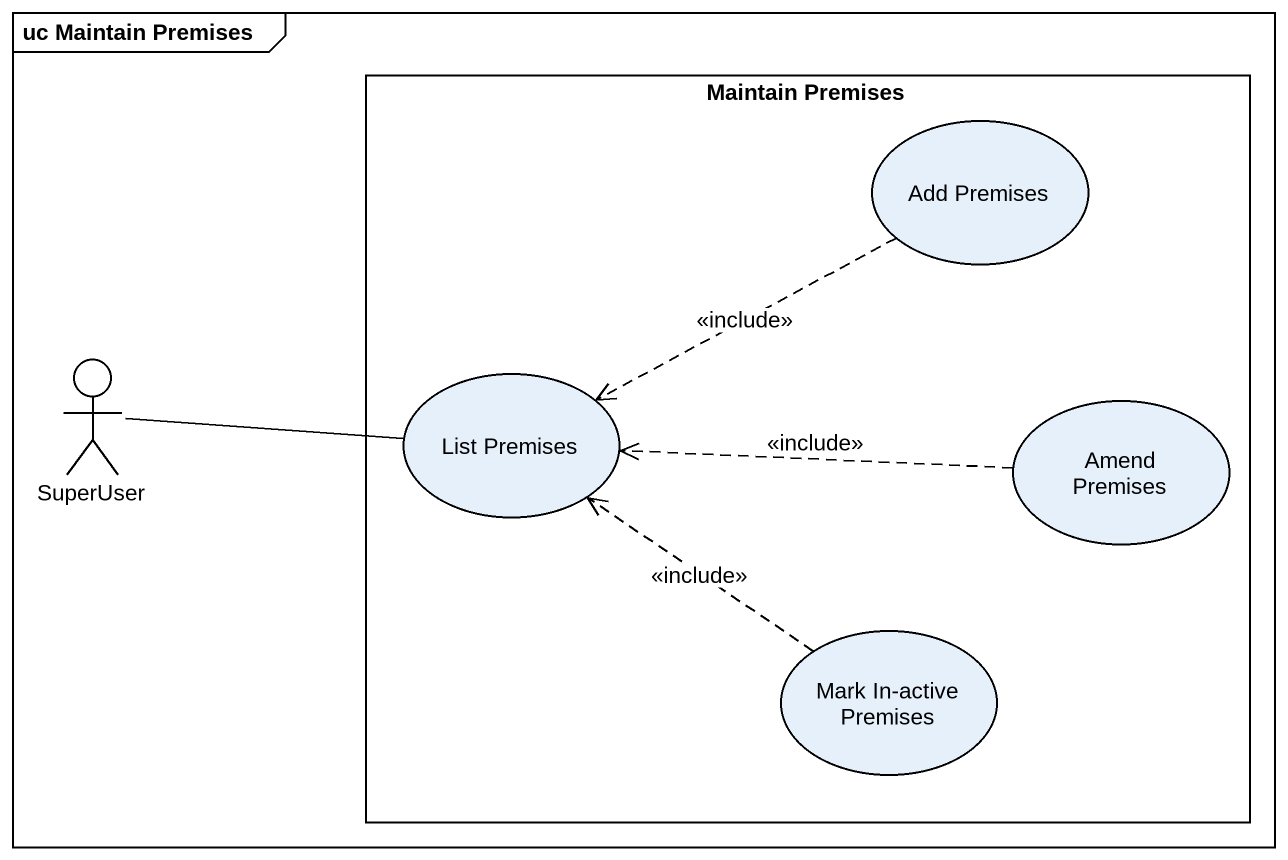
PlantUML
@startuml
mainframe uc Maintain Premises
rectangle "Maintain Premises" as Maintain_Premises {
  usecase "Add Premises" as Add_Premises
  usecase "List Premises" as List_Premises
  usecase "Amend Premises" as Amend_Premises
  usecase "Mark In-active Premises" as Mark_In_active_Premises
}
actor SuperUser
Add_Premises .left.> List_Premises : <<include>>
SuperUser -right- List_Premises
Amend_Premises .left.> List_Premises : <<include>>
Mark_In_active_Premises .up.> List_Premises : <<include>>
@enduml
